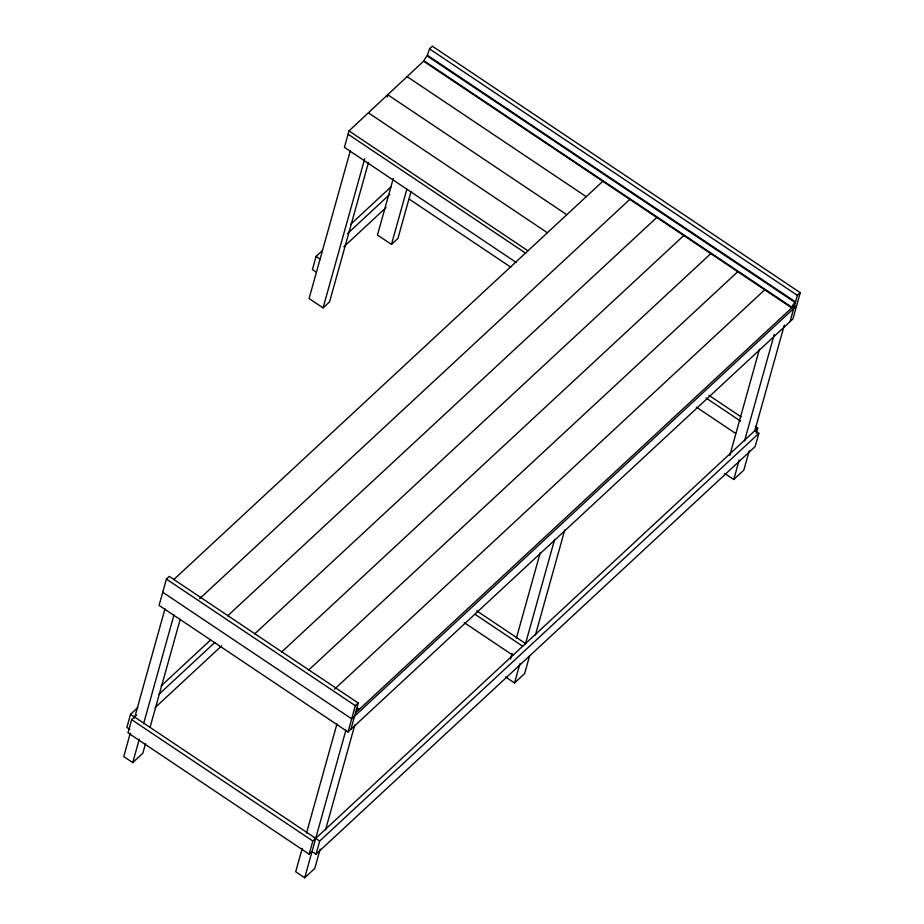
<?xml version="1.0" encoding="UTF-8"?>
<svg xmlns="http://www.w3.org/2000/svg" width="924" height="924" viewBox="0 0 924 924"><rect width="100%" height="100%" fill="white"/><g stroke="black" fill="none" stroke-linecap="round" stroke-linejoin="round"><path stroke-width="1.39" d="M350.889 729.313L358.235 703.014L169.288 576.426L166.412 579.094L159.078 605.393L348.013 731.981L792.919 318.976L800.253 292.689L432.374 46.2L429.498 48.868L427.142 55.937A4.1 1.143 -56.2 0 0 424.035 60.811L348.995 130.908L344.409 147.343L516.193 262.439M137.93 707.449L130.538 714.31L126.865 727.454L129.868 729.463M136.648 715.026L131.658 719.657L127.986 732.801L309.147 854.18L312.023 851.512L316.02 854.192L755.174 446.523L758.835 433.379L754.839 430.7M130.296 733.09L123.747 756.571L132.744 762.6L142.816 753.245L145.518 743.577M134.534 717.902L164.992 608.824M132.744 762.6L139.293 739.119M143.532 723.931L173.989 614.853M150.15 727.003L180.215 619.299M322.418 250.531L316.089 256.398L312.416 269.542L316.412 272.222M350.323 150.774L309.078 298.521L323.077 307.9L329.556 301.882L368.491 162.416M323.077 307.9L364.703 158.766M387.26 97.008L387.872 94.825L566.805 214.715M393.278 178.413L377.466 235.031L391.464 244.41L397.944 238.392L411.053 191.441M391.464 244.41L406.883 189.177M302.24 848.301L295.692 871.771L304.689 877.8L314.761 868.444L320.166 849.11M306.479 833.113L336.937 724.023M309.147 854.18L312.82 841.036L757.715 428.031L755.335 426.438M304.689 877.8L345.934 730.052M348.013 731.981L355.347 705.693L358.235 703.014M316.02 854.192L319.692 841.048L758.835 433.379M358.362 710.198L358.524 709.609A4.1 1.143 -56.2 0 0 356.918 709.101L356.398 709.586M325.56 829.787L354.862 724.843M510.579 658.997L512.115 653.476M516.354 638.276L540.263 552.668M505.567 676.946L514.564 682.975L519.958 663.64M525.352 644.305L554.654 539.362M529.648 655.67L524.636 673.619L514.564 682.975M535.435 634.95L564.737 530.006M729.764 455.52L759.447 349.191M724.751 473.469L733.748 479.498L739.154 460.164M744.548 440.829L774.231 334.511M749.225 450.808L743.832 470.143L733.748 479.498M754.619 431.473L784.314 325.156M756.248 433.287L757.715 428.031M427.662 55.452L795.541 301.929L795.021 302.414A4.1 1.143 -56.2 0 0 791.914 307.288L791.741 307.888L423.862 61.4M790.032 321.644L797.377 295.357L800.253 292.689M350.889 224.093L390.956 186.902M347.505 233.633L389.685 194.467M343.832 246.777L386.013 207.623M173.654 579.683L602.806 181.3M199.584 598.752L629.798 199.388M227.627 615.858L656.791 217.463M161.146 685.885L210.764 639.824M158.812 694.444L214.761 642.503M155.14 707.588L221.645 645.853M254.62 633.945L683.783 235.551M281.612 652.021L710.775 253.638M308.604 670.108L737.756 271.725M334.534 689.177L764.749 289.801M355.474 712.878L794.628 305.22M796.58 305.832L351.686 718.837L162.74 592.249M429.498 48.868L797.377 295.357M427.142 55.937L795.021 302.414M424.035 60.811L791.914 307.288M407.311 76.773L586.243 196.673M368.433 112.867L547.378 232.756M348.995 130.908L527.939 250.797M348.071 134.199L525.825 253.292M708.858 395.287L741.036 416.851M409.309 199.191L510.937 267.29M705.971 397.967L740.54 421.125M696.35 407.114L735.677 433.472M316.089 256.398L320.085 259.078M476.692 610.822L525.56 643.566M475.017 614.287L522.684 646.234M464.195 622.626L513.063 655.359M166.412 579.094L355.347 705.693M130.538 714.31L319.692 841.048M131.658 719.657L312.82 841.036"/></g></svg>
